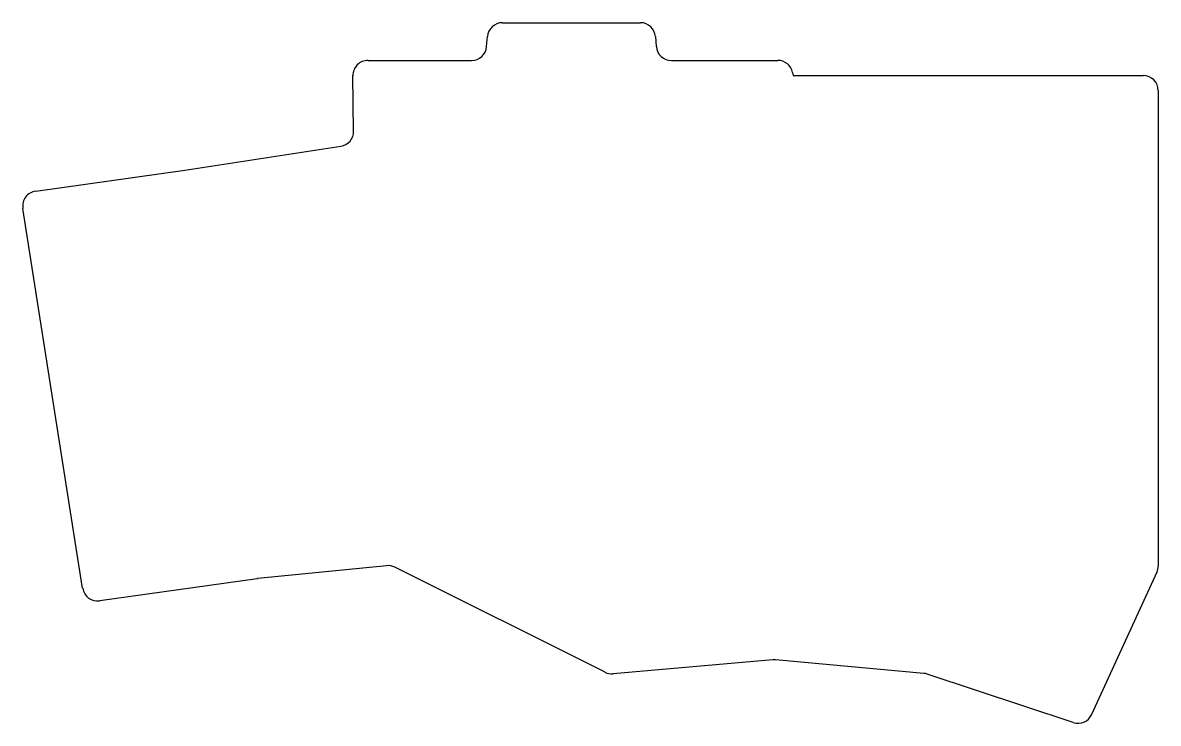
# Model space of a CAD drawing. Header units: millimetres. Extents: x 130 to 281, y -178 to -85.
import ezdxf

# ---------------------------------------------------------------- set-up
doc = ezdxf.new("R2010")
doc.units = ezdxf.units.MM

msp = doc.modelspace()

# ---------------------------------------------------------------- linework, layer by layer
for p, q in [((193.83, -85.27), (212.13, -85.27)), ((191.73, -88.43), (191.83, -87.11)), ((214.13, -87.11), (214.23, -88.43)), ((176.01, -90.27), (189.73, -90.27)), ((216.23, -90.27), (230.34, -90.27)), ((174.1, -99.65), (174.01, -92.29)), ((232.3, -91.88), (232.38, -92.27)), ((232.38, -92.27), (278.78, -92.27)), ((280.78, -94.27), (280.78, -157.33)), ((151.74, -104.82), (172.4, -101.66)), ((131.96, -107.6), (151.72, -104.82)), ((138.18, -160.28), (130.26, -109.89)), ((178.46, -157.29), (161.4, -159)), ((207.43, -171.43), (179.55, -157.5)), ((161.32, -159.01), (140.44, -161.95)), ((280.6, -158.16), (271.94, -177.02)), ((229.67, -169.78), (208.5, -171.64)), ((249.7, -171.57), (230.03, -169.78)), ((269.5, -178.09), (250.15, -171.66))]:
    msp.add_line(p, q)
for centre, start, end in [((193.83, -87.27), 90, 175.4261), ((212.13, -87.27), 4.5739, 90), ((189.73, -88.27), 270, 355.4261), ((216.23, -88.27), 184.5739, 270), ((176.01, -92.27), 90, 180.7492), ((230.34, -92.27), 11.3099, 90), ((278.78, -94.27), 0, 90), ((172.1, -99.68), 278.6989, 0.7492), ((151.44, -102.84), 278, 278.6989), ((132.23, -109.58), 98, 188.9375), ((178.66, -159.28), 63.4395, 95.7185), ((278.78, -157.33), 335.3523, 0), ((161.6, -160.99), 95.7185, 98), ((140.16, -159.97), 188.9375, 278), ((229.85, -171.78), 84.815, 95), ((208.32, -169.64), 243.4395, 275), ((249.52, -173.56), 71.6318, 84.815), ((270.13, -176.19), 251.6318, 335.3523)]:
    msp.add_arc(centre, 2, start, end)

doc.saveas('drawing.dxf')
